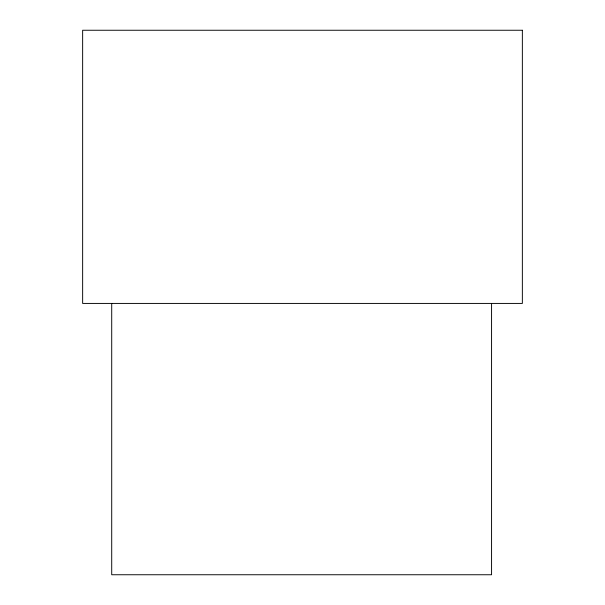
<?xml version="1.0" encoding="UTF-8"?>
<svg xmlns="http://www.w3.org/2000/svg" width="605" height="605" viewBox="0 0 605 605"><rect width="100%" height="100%" fill="white"/><g stroke="black" fill="none" stroke-linecap="round" stroke-linejoin="round"><path stroke-width="0.91" d="M491.57 303.423L491.57 574.75L111.713 574.75L111.713 303.423M522.357 30.25L82.643 30.25L82.643 303.423L522.357 303.423L522.357 30.25"/></g></svg>
